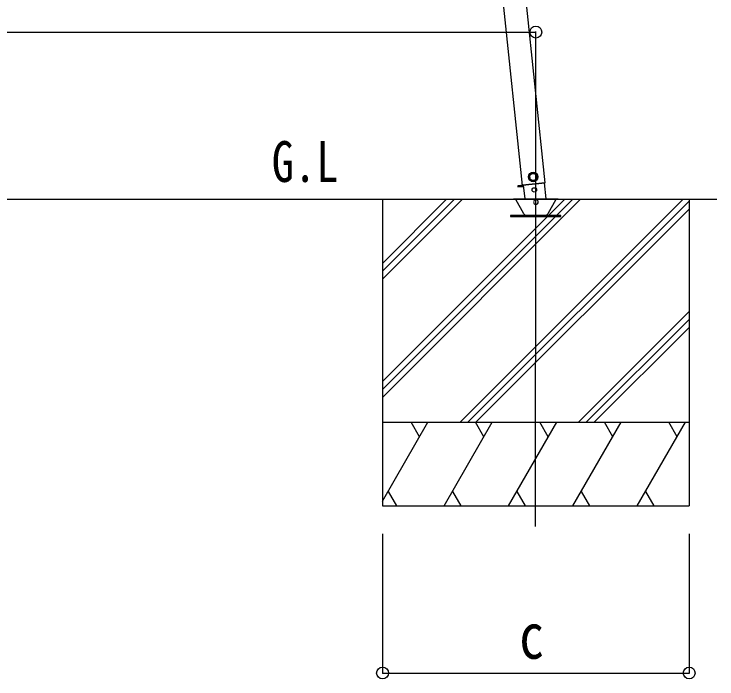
# Model space of a CAD drawing. Units: millimetres, scale not verified. Extents: x -10512 to 10512, y -7425 to 7425.
# Drawn here: x -4963 to -3703, y -4001 to -2808 of the extents above; entities that cross this region are included whole.
import ezdxf
from ezdxf.enums import TextEntityAlignment as Align

# ---------------------------------------------------------------- set-up
doc = ezdxf.new("R2010")
doc.units = ezdxf.units.MM
doc.header["$LTSCALE"] = 30
for name, color, linetype in [('0-2_USER1', 3, 'Continuous'), ('0-3_YKK_12', 2, 'Continuous'), ('0-4_YKK_13', 4, 'Continuous'), ('0-5_YKK_A1', 4, 'Continuous'), ('0-6_YKK_D', 6, 'Continuous')]:
    doc.layers.add(name, color=color, linetype=linetype)
doc.styles.add('ＭＳ ゴシック', font='')
doc.styles.get('ＭＳ ゴシック').set_extended_font_data('MS Gothic')

msp = doc.modelspace()

# ---------------------------------------------------------------- linework, layer by layer
at = {"layer": '0-3_YKK_12'}
msp.add_line((-4027.98, -3727.59), (-4027.53, -3135.65), dxfattribs=at)
at = {"layer": '0-4_YKK_13'}
for p, q in [((-4051.31, -3115.44), (-4010.54, -3111.15)), ((-4008.93, -3139.75), (-4011.92, -3111.3)), ((-4049.89, -3115.58), (-4059.73, -3116.62)), ((-4059.73, -3116.62), (-4049.88, -3115.59)), ((-4059.73, -3116.62), (-4059.52, -3118.61)), ((-4049.68, -3117.58), (-4059.52, -3118.61)), ((-4049.92, -3115.29), (-4047.35, -3139.75)), ((-4067.53, -3139.75), (-3987.54, -3139.75)), ((-4067.53, -3140.75), (-4067.53, -3139.75)), ((-4067.53, -3140.75), (-3987.54, -3140.75)), ((-4048.84, -3166.74), (-4063.56, -3141.25)), ((-3991.5, -3141.25), (-4006.22, -3166.74)), ((-3987.54, -3139.75), (-3987.54, -3140.75))]:
    msp.add_line(p, q, dxfattribs=at)
for points in [[(-4033.04, -3093.23), (-4039.11, -3097.64), (-4038.33, -3105.1), (-4031.47, -3108.16), (-4025.4, -3103.74), (-4026.18, -3096.28)], [(-3982.78, -3171.74), (-3982.78, -3169.74), (-4072.78, -3169.74), (-4072.78, -3171.74)]]:
    msp.add_lwpolyline(points, close=True, dxfattribs=at)
msp.add_lwpolyline([(-4059.73, -3116.62), (-4059.52, -3118.61), (-4049.68, -3117.57)], dxfattribs=at)
for centre, radius in [((-4032.26, -3100.69), 8.5), ((-4032.26, -3100.69), 7.7), ((-4032.26, -3100.69), 6.5), ((-4030.21, -3123.88), 4)]:
    msp.add_circle(centre, radius, dxfattribs=at)
for centre, radius, start, end in [((-4064.43, -3141.75), 1, 30, 90), ((-4027.53, -3145.75), 4.25, 183.37229, 176.62771), ((-3990.63, -3141.75), 1, 90, 150), ((-4043.64, -3163.74), 6, 210, 270), ((-4011.42, -3163.74), 6, 270, 330)]:
    msp.add_arc(centre, radius, start, end, dxfattribs=at)
at = {"layer": '0-5_YKK_A1'}
for p, q in [((-4051.29, -3115.73), (-4109.86, -2558.51)), ((-4010.54, -3111.15), (-4069.08, -2554.22)), ((-4010.54, -3111.15), (-4051.32, -3115.44)), ((-6146.67, -3140.75), (-3702.65, -3140.75)), ((-4302.65, -3140.75), (-4302.65, -3690.75)), ((-4302.65, -3467.95), (-3975.44, -3140.75)), ((-4302.65, -3482.09), (-3961.3, -3140.75)), ((-4302.65, -3496.24), (-3947.16, -3140.75)), ((-4302.65, -3255.82), (-4187.57, -3140.75)), ((-4302.65, -3269.96), (-4173.43, -3140.75)), ((-4302.65, -3284.11), (-4159.29, -3140.75)), ((-4163.31, -3540.75), (-3763.31, -3140.75)), ((-4149.17, -3540.75), (-3752.65, -3144.23)), ((-3752.65, -3140.75), (-3752.65, -3690.75)), ((-4135.03, -3540.75), (-3752.65, -3158.37)), ((-3951.18, -3540.75), (-3752.65, -3342.22)), ((-3937.04, -3540.75), (-3752.65, -3356.36)), ((-3922.9, -3540.75), (-3752.65, -3370.5)), ((-4302.65, -3682.13), (-4221.02, -3540.74)), ((-4302.65, -3540.75), (-3752.65, -3540.75)), ((-4236.02, -3566.73), (-4251.03, -3540.74)), ((-4192.15, -3690.74), (-4105.55, -3540.74)), ((-4120.55, -3566.73), (-4135.55, -3540.75)), ((-4076.68, -3690.74), (-3990.08, -3540.75)), ((-4005.08, -3566.73), (-4020.08, -3540.74)), ((-3961.21, -3690.74), (-3874.61, -3540.74)), ((-3889.61, -3566.73), (-3904.61, -3540.74)), ((-3845.74, -3690.74), (-3759.14, -3540.74)), ((-3774.14, -3566.73), (-3789.14, -3540.74)), ((-4292.63, -3664.76), (-4277.63, -3690.74)), ((-4177.15, -3664.77), (-4162.16, -3690.74)), ((-4061.68, -3664.76), (-4046.68, -3690.74)), ((-3946.21, -3664.76), (-3931.21, -3690.74)), ((-3830.74, -3664.76), (-3815.74, -3690.74)), ((-4302.65, -3690.75), (-3752.65, -3690.75))]:
    msp.add_line(p, q, dxfattribs=at)
at = {"layer": '0-6_YKK_D'}
for p, q in [((-6146.67, -2840.75), (-4027.53, -2840.75)), ((-4027.53, -3144.75), (-4027.53, -2839.75)), ((-4302.4, -3740.8), (-4302.4, -3991.75)), ((-3752.4, -3740.8), (-3752.4, -3991.75)), ((-4302.4, -3990.75), (-3752.4, -3990.75))]:
    msp.add_line(p, q, dxfattribs=at)
for centre in [(-4027.53, -2840.75), (-4302.4, -3990.75), (-3752.4, -3990.75)]:
    msp.add_circle(centre, 10.62, dxfattribs=at)

# ---------------------------------------------------------------- texts
at = {"layer": '0-2_USER1', "style": 'ＭＳ ゴシック', "width": 0.8}
msp.add_text('G.L', height=73.31, dxfattribs=at).set_placement((-4501.18, -3131.61), align=Align.BOTTOM_LEFT)
at = {"layer": '0-6_YKK_D', "style": 'ＭＳ ゴシック', "width": 0.8}
msp.add_text('c', height=82.48, dxfattribs=at).set_placement((-4057.4, -3989.75), align=Align.BOTTOM_LEFT)

doc.saveas('drawing.dxf')
